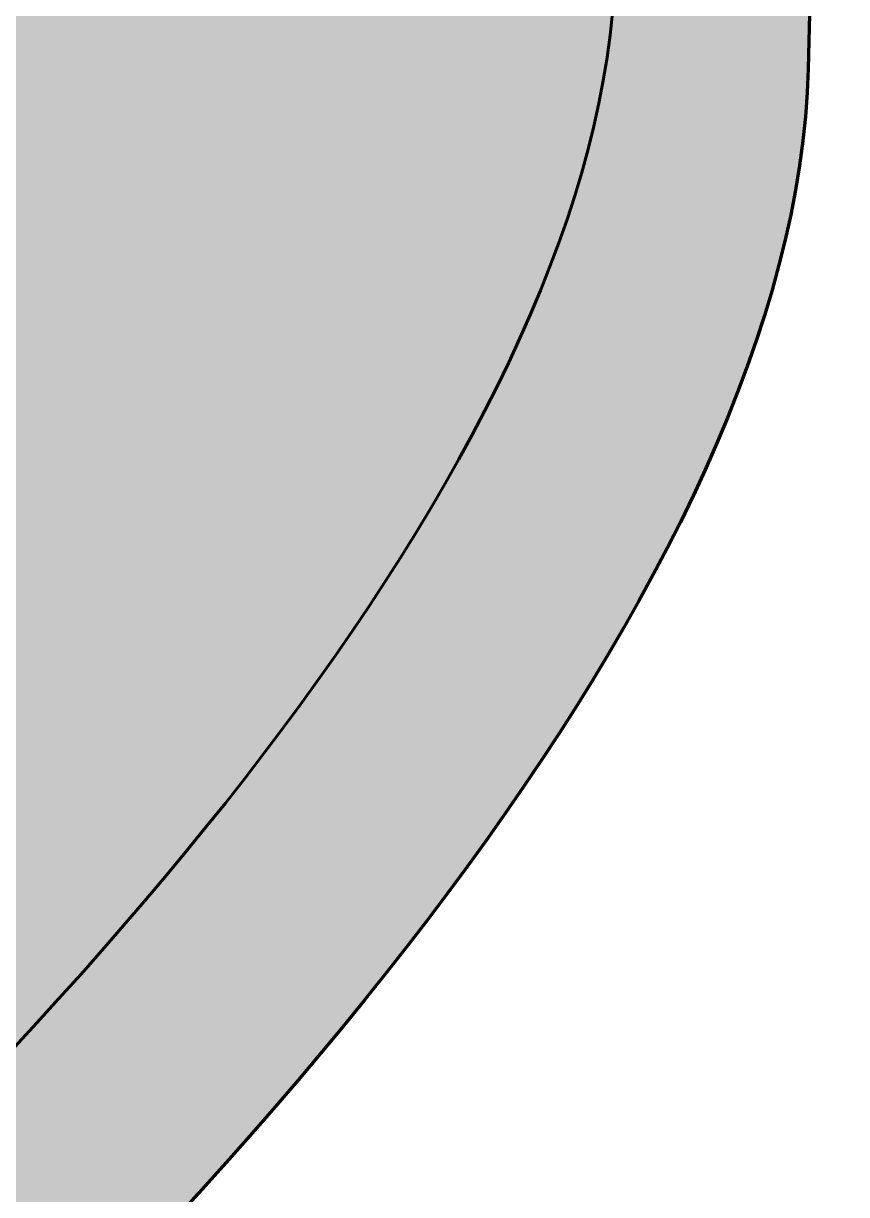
# Model space of a CAD drawing. Header units: millimetres. Extents: x 10.5 to 64.4, y 0.5 to 70.6.
# Drawn here: x 55.6 to 64.4, y 15.57 to 28.09 of the extents above; entities that cross this region are included whole.
import ezdxf

# ---------------------------------------------------------------- set-up
doc = ezdxf.new("R2010")
doc.units = ezdxf.units.MM

msp = doc.modelspace()

# ---------------------------------------------------------------- hatches: boundary and pattern name
at = {"true_color": 0x000000, "transparency": 33554687}
h = msp.add_hatch(color=18, dxfattribs=at)
edge = h.paths.add_edge_path(flags=0)
edge.add_spline(control_points=[(10.543, 58.849), (10.484, 62.163), (23.459, 70.58), (37.386, 70.516), (50.298, 70.457), (64.379, 62.173), (64.363, 58.849), (64.292, 43.515), (64.397, 43.399), (63.987, 27.611), (63.704, 16.727), (40.353, 0.499), (37.386, 0.889), (33.965, 1.338), (11.139, 14.306), (10.92, 29.116), (10.735, 41.574), (10.721, 48.941), (10.543, 58.849)], knot_values=[0, 0, 0, 0, 1, 1, 1, 2, 2, 2, 3, 3, 3, 4, 4, 4, 5, 5, 5, 6, 6, 6, 6], degree=3, periodic=1)
at = {"true_color": 0xffffff, "transparency": 33554687}
h = msp.add_hatch(color=7, dxfattribs=at)
edge = h.paths.add_edge_path(flags=0)
edge.add_spline(control_points=[(57.858, 26.032), (57.805, 26.03), (57.746, 26.05), (57.696, 26.092), (57.605, 26.169), (57.58, 26.288), (57.639, 26.359), (57.699, 26.429), (57.821, 26.425), (57.911, 26.348), (58.002, 26.272), (58.027, 26.153), (57.968, 26.082), (57.955, 26.067), (57.939, 26.056), (57.922, 26.047), (57.922, 26.047), (57.931, 26.048), (57.931, 26.048), (58.069, 26.048), (58.182, 25.885), (58.182, 25.685), (58.182, 25.485), (58.069, 25.322), (57.931, 25.322), (57.792, 25.322), (57.68, 25.485), (57.68, 25.685), (57.68, 25.849), (57.755, 25.987), (57.858, 26.032)], knot_values=[0, 0, 0, 0, 1, 1, 1, 2, 2, 2, 3, 3, 3, 4, 4, 4, 5, 5, 5, 6, 6, 6, 7, 7, 7, 8, 8, 8, 9, 9, 9, 10, 10, 10, 10], degree=3, periodic=1)
h = msp.add_hatch(color=7, dxfattribs=at)
edge = h.paths.add_edge_path(flags=0)
edge.add_spline(control_points=[(55.952, 23.572), (56.09, 23.572), (56.203, 23.409), (56.203, 23.209), (56.203, 23.009), (56.09, 22.846), (55.952, 22.846), (55.813, 22.846), (55.701, 23.009), (55.701, 23.209), (55.701, 23.409), (55.813, 23.572), (55.952, 23.572)], knot_values=[0, 0, 0, 0, 1, 1, 1, 2, 2, 2, 3, 3, 3, 4, 4, 4, 4], degree=3, periodic=1)
h = msp.add_hatch(color=7, dxfattribs=at)
edge = h.paths.add_edge_path(flags=0)
edge.add_spline(control_points=[(56.965, 20.447), (57.024, 20.518), (57.146, 20.513), (57.237, 20.437), (57.327, 20.361), (57.352, 20.241), (57.293, 20.171), (57.234, 20.1), (57.112, 20.105), (57.021, 20.181), (56.931, 20.257), (56.905, 20.376), (56.965, 20.447)], knot_values=[0, 0, 0, 0, 1, 1, 1, 2, 2, 2, 3, 3, 3, 4, 4, 4, 4], degree=3, periodic=1)

# ---------------------------------------------------------------- linework, layer by layer
at = {"color": 7, "linetype": 'Continuous', "lineweight": 158, "true_color": 0xffffff}
msp.add_open_spline([(10.543, 58.849), (10.721, 48.941), (10.735, 41.574), (10.92, 29.116), (11.139, 14.306), (33.965, 1.338), (37.386, 0.889), (40.353, 0.499), (63.704, 16.727), (63.987, 27.611), (64.397, 43.399), (64.292, 43.515), (64.363, 58.849), (64.379, 62.173), (50.298, 70.457), (37.386, 70.516), (23.459, 70.58), (10.484, 62.163), (10.543, 58.849)], degree=3, knots=[0, 0, 0, 0, 1, 1, 1, 2, 2, 2, 3, 3, 3, 4, 4, 4, 5, 5, 5, 6, 6, 6, 6], dxfattribs=at)
at = {"color": 7, "linetype": 'Continuous', "lineweight": 60, "true_color": 0xffffff}
msp.add_open_spline([(12.637, 57.49), (12.801, 48.353), (12.814, 41.56), (12.984, 30.071), (13.187, 16.413), (34.237, 4.454), (37.391, 4.04), (40.128, 3.681), (61.661, 18.646), (61.922, 28.683), (62.3, 43.242), (62.203, 43.349), (62.269, 57.49), (62.283, 60.556), (49.299, 68.195), (37.391, 68.249), (24.548, 68.308), (12.582, 60.546), (12.637, 57.49)], degree=3, knots=[0, 0, 0, 0, 1, 1, 1, 2, 2, 2, 3, 3, 3, 4, 4, 4, 5, 5, 5, 6, 6, 6, 6], dxfattribs=at)

doc.saveas('drawing.dxf')
